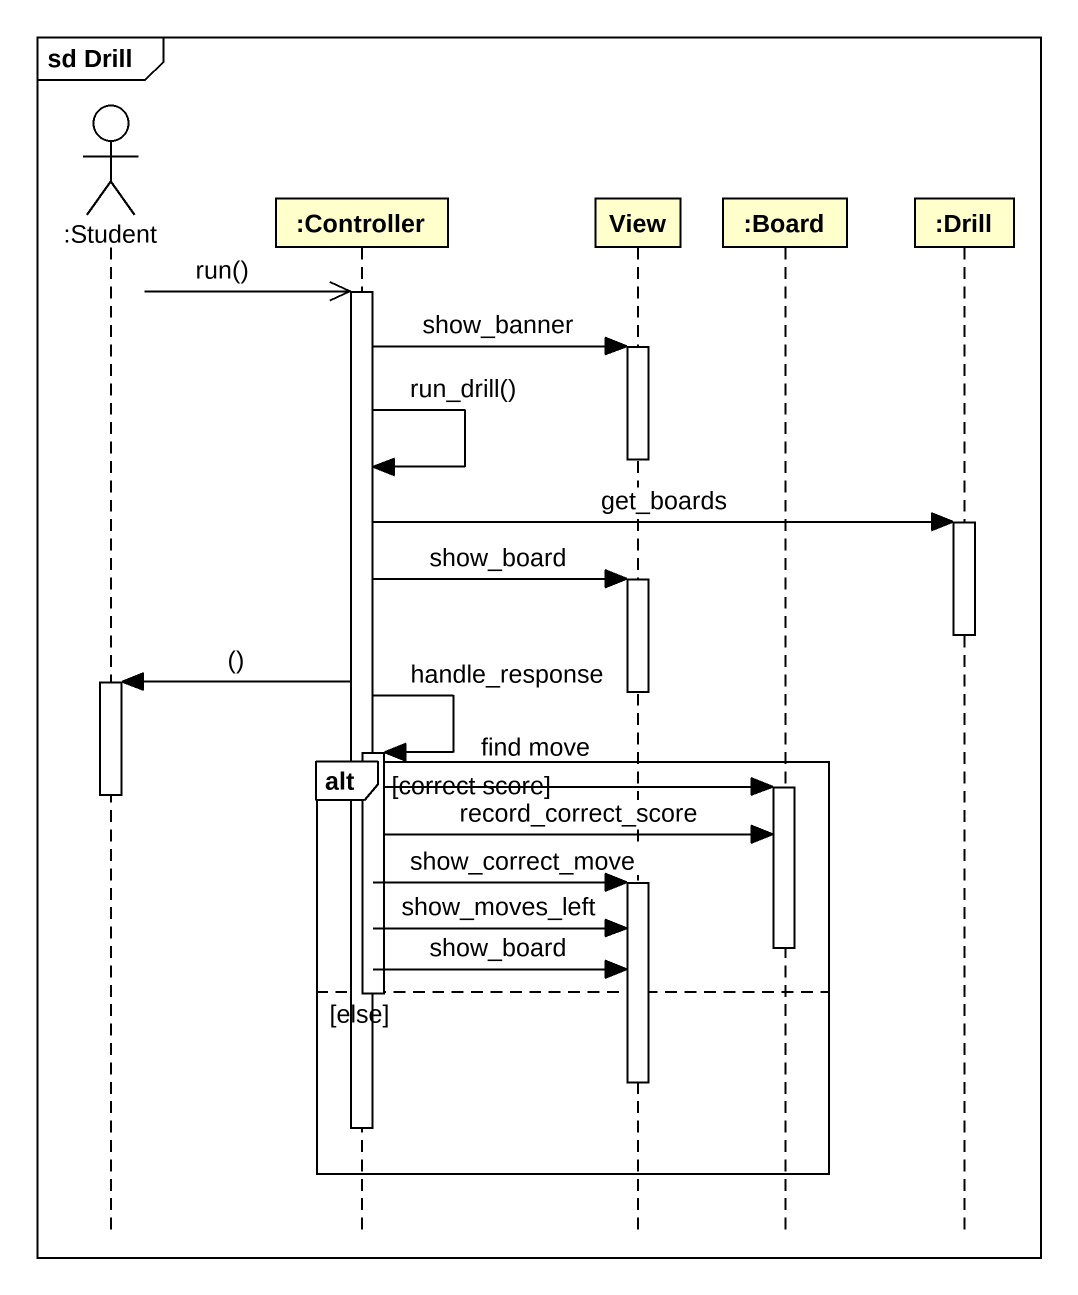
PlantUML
@startuml
mainframe sd Drill
hide footbox
actor ":Student" as Student
participant ":Controller" as Controller
participant View
participant ":Board" as Board
participant ":Drill" as Drill

Controller ->> Controller : run()
activate Controller
Controller -> View : show_banner
activate View
deactivate View
Controller -> Controller : run_drill()
Controller -> Drill : get_boards
activate Drill
Controller -> View : show_board
activate View
deactivate Drill
Controller -> Student : ()
activate Student
deactivate View
Controller -> Controller : handle_response
activate Controller
alt correct score
  Controller -> Board : find move
  activate Board
  deactivate Student
  Controller -> Board : record_correct_score
  Controller -> View : show_correct_move
  activate View
  Controller -> View : show_moves_left
  deactivate Board
  Controller -> View : show_board
else else
  deactivate Controller
  deactivate View
  deactivate Controller
end
@enduml
